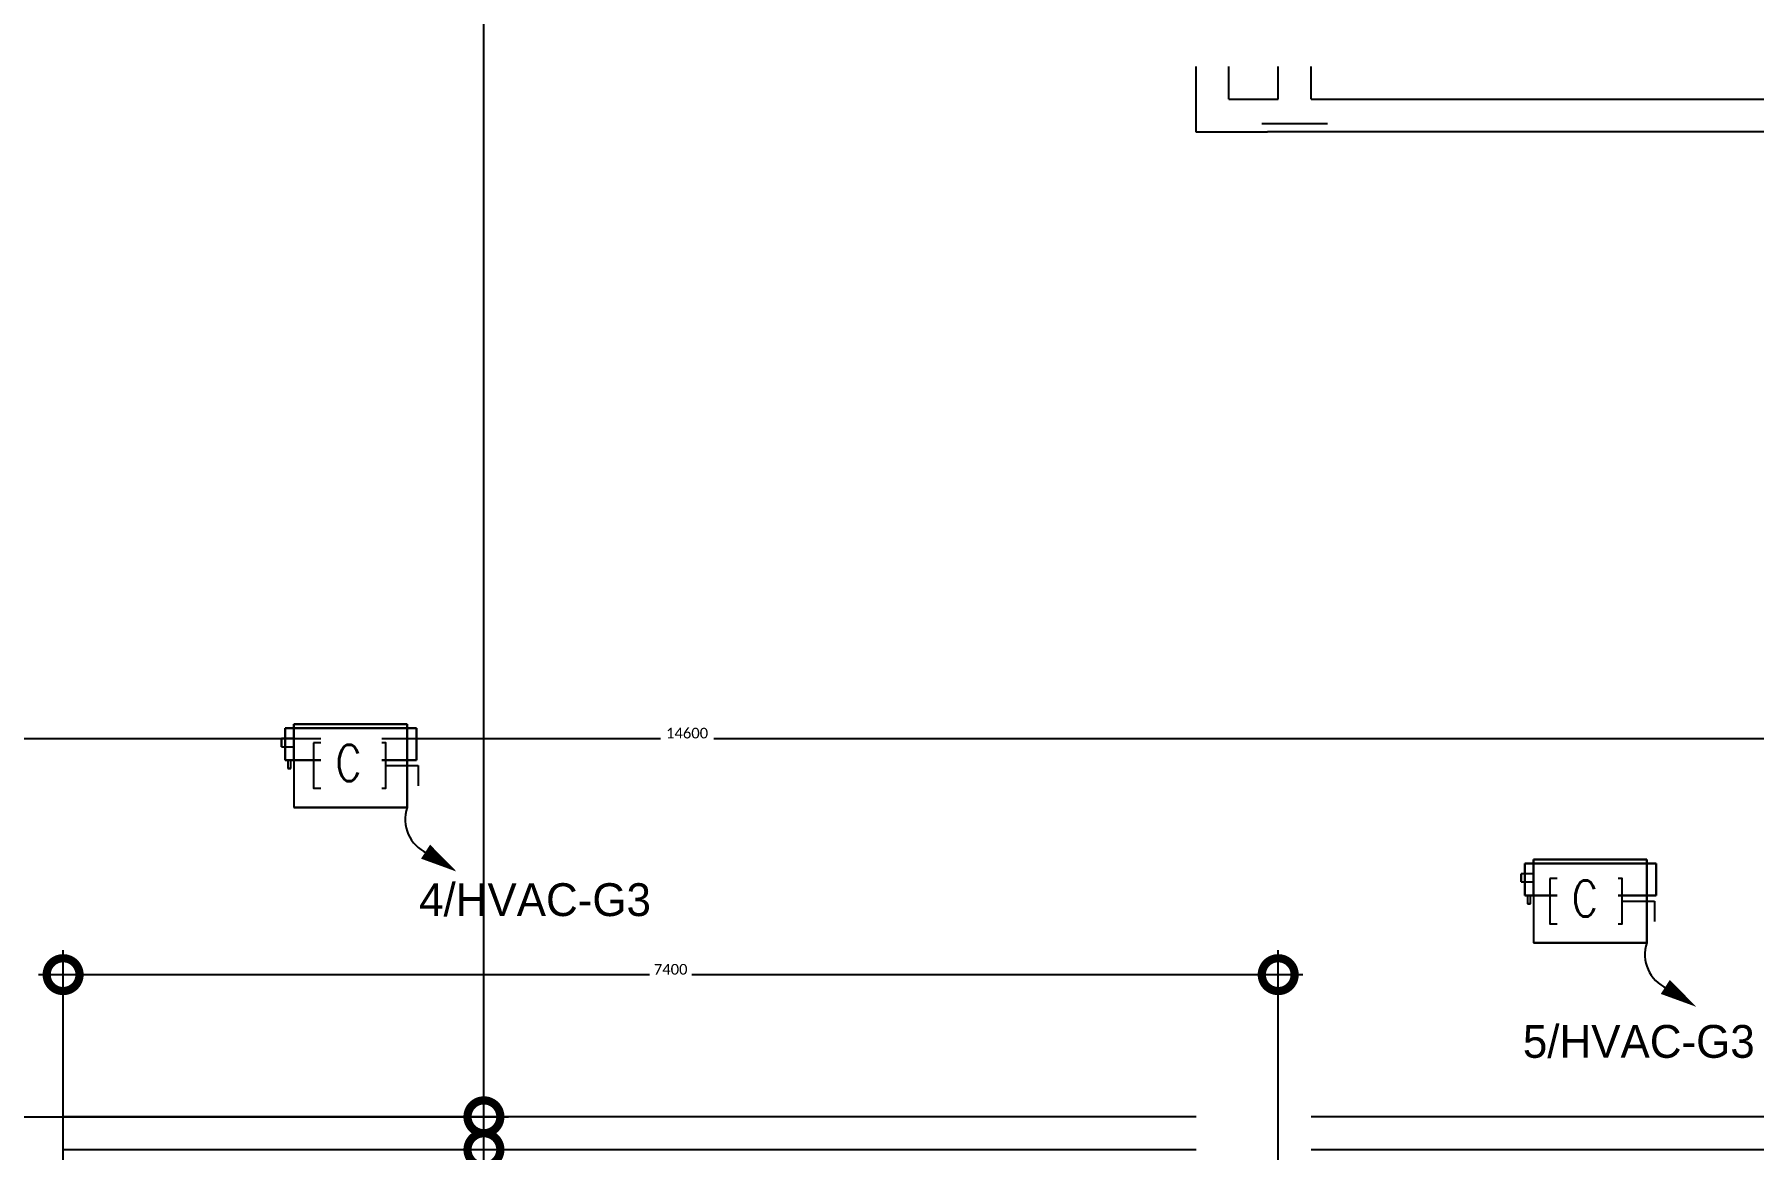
# Model space of a CAD drawing. Header units: metres. Extents: x 22.6 to 101.3, y 9.4 to 67.4.
# Drawn here: x 40.32 to 50.79, y 25.45 to 32.24 of the extents above; entities that cross this region are included whole.
import ezdxf

# ---------------------------------------------------------------- set-up
doc = ezdxf.new("R2010")
doc.units = ezdxf.units.M
doc.set_wipeout_variables(frame=1)
for name, color, linetype in [('00', 252, 'Continuous'), ('E- symbol Disc', 7, 'Continuous'), ('HVAC', 1, 'Continuous'), ('LEGEND$0$E-SOCKET', 3, 'Continuous')]:
    doc.layers.add(name, color=color, linetype=linetype)
doc.layers.add('A-DIM', color=7, linetype='Continuous', lineweight=5)
doc.layers.add('M-EQPM', color=1, linetype='Continuous', lineweight=25)
doc.styles.add('Calibri', font='calibri.ttf', dxfattribs={"height": 0.212639})
doc.styles.add('ROMANS1', font='romans.shx', dxfattribs={"width": 0.8, "height": 250})
doc.dimstyles.new('ECG_Dimn-Detl-100', dxfattribs={"dimscale": 0.3048, "dimtxt": 0.25, "dimasz": 1.312336, "dimexe": 0.492126, "dimexo": 0.0625, "dimgap": 0, "dimtad": 1, "dimdec": 0, "dimlfac": 1000, "dimzin": 0, "dimdsep": 46, "dimtxsty": 'Calibri', "dimblk1": 'DOTSMALL', "dimblk2": 'DOTSMALL', "dimsah": 1, "dimcen": 0.09, "dimdle": 0.492126, "dimazin": 0, "dimtfac": 1, "dimtdec": 4, "dimtix": 1, "dimtmove": 0, "dimatfit": 3, "dimfxl": 0.492126, "dimfxlon": 1, "dimtvp": 1, "dimtolj": 1, "dimtzin": 0, "dimarcsym": 2})
doc.dimstyles.new('ECG_Dimn-Detl-100_2', dxfattribs={"dimscale": 0.3048, "dimtxt": 0.25, "dimasz": 1.312336, "dimexe": 0.492126, "dimexo": 0.0625, "dimgap": 0, "dimtad": 1, "dimdec": 0, "dimlfac": 1000, "dimzin": 0, "dimdsep": 46, "dimtxsty": 'Calibri', "dimblk1": 'DOTSMALL', "dimblk2": 'DOTSMALL', "dimsah": 1, "dimcen": 0.09, "dimdle": 0.492126, "dimazin": 0, "dimtfac": 1, "dimtdec": 4, "dimtix": 1, "dimtmove": 0, "dimatfit": 3, "dimfxl": 0.492126, "dimfxlon": 1, "dimtvp": 1, "dimtolj": 1, "dimtzin": 0, "dimarcsym": 2})

# ---------------------------------------------------------------- blocks, each defined once
blk = doc.blocks.new('_DotSmall')
at = {"color": 0, "linetype": 'ByBlock', "const_width": 0.5}
blk.add_lwpolyline([(-0.0625, 0, 1), (0.0625, 0, 1)], format="xyb", close=True, dxfattribs=at)
blk = doc.blocks.new('ECG_MECHEQ-Split Unit-Concealed-Horizontal-Plenum-2Pipe _4_ - CSU-03-1692105-GROUND FLOOR PLAN')
at = {"layer": 'M-EQPM'}
for p, q in [((-193, 148), (497, 148)), ((497, 148), (-193, 148)), ((-193, 148), (-193, 148)), ((-193, 148), (-193, -141)), ((-193, -141), (-193, 148)), ((497, 148), (497, 148)), ((497, -141), (497, 148)), ((497, -141), (497, 148)), ((515, -90), (515, -141)), ((515, -90), (534, -90)), ((534, -90), (515, -90)), ((534, -141), (534, -90)), ((550, -141), (-250, -141)), ((-250, -141), (-250, -335)), ((-250, -335), (-250, -141)), ((-250, -141), (550, -141)), ((-250, -141), (-250, -141)), ((497, -141), (-193, -141)), ((-193, -141), (-193, -335)), ((-193, -335), (-193, -141)), ((-193, -141), (497, -141)), ((-193, -141), (-193, -141)), ((-193, -141), (-193, -141)), ((-193, -141), (497, -141)), ((497, -141), (-193, -141)), ((497, -335), (497, -141)), ((497, -141), (497, -335)), ((497, -141), (497, -141)), ((497, -141), (497, -141)), ((515, -141), (534, -141)), ((534, -141), (515, -141)), ((550, -335), (550, -141)), ((550, -141), (550, -335)), ((550, -141), (550, -141)), ((573, -223), (497, -223)), ((497, -273), (497, -223)), ((497, -223), (497, -273)), ((497, -273), (573, -273)), ((573, -273), (573, -223)), ((573, -223), (573, -273)), ((-250, -335), (550, -335)), ((550, -335), (-250, -335)), ((-250, -335), (-250, -335)), ((497, -335), (-193, -335)), ((-193, -335), (-193, -360)), ((-193, -360), (-193, -335)), ((-193, -335), (497, -335)), ((-193, -335), (-193, -335)), ((-193, -335), (497, -335)), ((497, -335), (-193, -335)), ((-193, -335), (-193, -335)), ((-193, -360), (497, -360)), ((497, -360), (-193, -360)), ((-193, -360), (-193, -360)), ((497, -360), (497, -335)), ((497, -335), (497, -360)), ((497, -335), (497, -335)), ((497, -335), (497, -335)), ((497, -360), (497, -360)), ((550, -335), (550, -335))]:
    blk.add_line(p, q, dxfattribs=at)
blk = doc.blocks.new('A$C7b4cc595')
at = {"layer": 'M-EQPM', "rotation": 180}
for p in [(-45198, -26968), (-37648, -27792)]:
    blk.add_blockref('ECG_MECHEQ-Split Unit-Concealed-Horizontal-Plenum-2Pipe _4_ - CSU-03-1692105-GROUND FLOOR PLAN', p, dxfattribs=at)
blk = doc.blocks.new('*U837')
at = {"layer": 'HVAC', "color": 0}
for p, q in [((0.0594, 0.0955), (0.0594, 0.1792)), ((0.0594, 0.1792), (0.1123, 0.1792))]:
    blk.add_line(p, q, dxfattribs=at)
blk.add_lwpolyline([(0, -0.0935), (0.1187, -0.0935), (0.1187, 0.0955), (0, 0.0955)], close=True, dxfattribs=at)
at = {"color": 0}
blk.add_wipeout([(-0.0179, 0.0845), (0.1368, 0.0845), (0.1368, -0.0738), (-0.0179, -0.0738)], dxfattribs=at).dxf.layer = 'Defpoints'

msp = doc.modelspace()

# ---------------------------------------------------------------- linework, layer by layer
at = {"layer": '00', "color": 252}
for p, q in [((47.3939, 31.647), (47.3939, 32.0473)), ((47.5939, 31.847), (47.5939, 32.0473)), ((47.8939, 31.8473), (47.8939, 32.0473)), ((48.0939, 31.8473), (48.0939, 32.0473)), ((47.5939, 31.847), (47.8289, 31.847)), ((47.8289, 31.8473), (47.8939, 31.8473)), ((47.8289, 31.847), (47.8289, 31.8473)), ((48.0939, 31.8473), (53.9939, 31.8473)), ((47.8289, 31.647), (47.3939, 31.647)), ((48.1939, 31.6973), (47.7939, 31.6973)), ((53.9939, 31.6473), (47.8289, 31.6473)), ((47.8289, 31.647), (47.8289, 31.6473)), ((47.3939, 25.6473), (40.4939, 25.6473)), ((51.5939, 25.6473), (48.0939, 25.6473)), ((40.4939, 25.4473), (47.3939, 25.4473)), ((48.0939, 25.4473), (51.7939, 25.4473))]:
    msp.add_line(p, q, dxfattribs=at)
at = {"layer": 'HVAC'}
for points in [[(42.7012, 27.2626, 0.1015, 0, 0), (42.8903, 27.141, 0, 0, 0)], [(50.2512, 26.4387, 0.1015, 0, 0), (50.4404, 26.3171, 0, 0, 0)]]:
    msp.add_lwpolyline(points, format="xyseb", dxfattribs=at)
for centre in [(42.8009, 27.4593), (50.3509, 26.6354)]:
    msp.add_arc(centre, 0.2239, 161.19207, 246.226, dxfattribs=at)

# ---------------------------------------------------------------- block references
at = {"layer": 'HVAC', "xscale": 0.001, "yscale": 0.001, "zscale": 0.001}
msp.add_blockref('A$C7b4cc595', (87.5939, 54.6473), dxfattribs=at)

# ---------------------------------------------------------------- texts
at = {"layer": 'HVAC', "color": 40, "true_color": 0xf8d731, "char_height": 0.2, "attachment_point": 1}
for s, insert in [('4/HVAC-G3', (42.6618, 27.0703)), ('5/HVAC-G3', (49.3839, 26.2067))]:
    msp.add_mtext_dynamic_manual_height_columns(s, width=0.006099, gutter_width=1, heights=[0], dxfattribs=dict(at, insert=insert))

# ---------------------------------------------------------------- dimensions: what is measured, and where the dimension line sits
at = {"layer": 'A-DIM'}
for base, p1, p2, override in [((43.0567, 39.7473), (42.9067, 25.6473), (42.9067, 39.7473), {"dimpost": '<>', "dimfxl": 14.1}), ((43.0567, 25.4473), (42.9067, 23.1473), (42.9067, 25.4473), {"dimpost": '<>', "dimfxl": 2.3})]:
    msp.add_linear_dim(base=base, p1=p1, p2=p2, angle=90, dimstyle='ECG_Dimn-Detl-100', override=override, dxfattribs=at).render()
for base, p1, p2, dimstyle, override in [((51.5939, 27.9523), (36.9939, 27.8023), (51.5939, 27.8023), 'ECG_Dimn-Detl-100_2', {"dimpost": '<>', "dimfxl": 14.6}), ((47.8939, 26.5134), (40.4939, 26.3634), (47.8939, 26.3634), 'ECG_Dimn-Detl-100', {"dimpost": '<>', "dimfxl": 7.4})]:
    msp.add_linear_dim(base=base, p1=p1, p2=p2, dimstyle=dimstyle, override=override, dxfattribs=at).render()

# ---------------------------------------------------------------- next in the draw order: block references
at = {"layer": 'LEGEND$0$E-SOCKET', "xscale": 2.336255999999227, "yscale": 2.336255999999227, "zscale": 2.336255999999227, "rotation": 270}
for p in [(42.2366, 27.9265), (49.7659, 27.1002)]:
    msp.add_blockref('*U837', p, dxfattribs=at)

# ---------------------------------------------------------------- next in the draw order: texts
at = {"layer": 'E- symbol Disc', "linetype": 'Continuous', "ltscale": 0.5, "style": 'ROMANS1', "width": 0.8}
for p in [(42.1529, 27.6932), (49.6822, 26.8669)]:
    msp.add_text('C', height=0.22, dxfattribs=at).set_placement(p)

doc.saveas('drawing.dxf')
